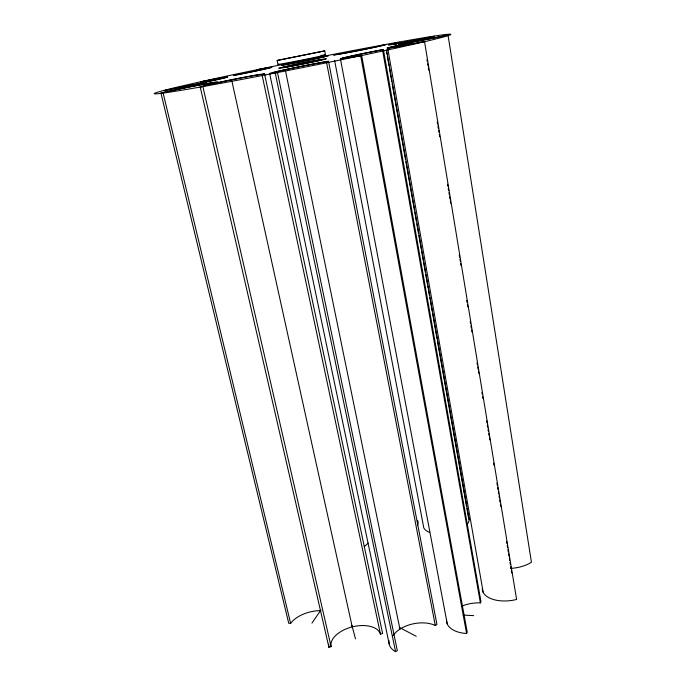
<?xml version="1.0" encoding="UTF-8"?>
<svg xmlns="http://www.w3.org/2000/svg" width="686" height="686" viewBox="0 0 686 686"><rect width="100%" height="100%" fill="white"/><g stroke="black" fill="none" stroke-linecap="round" stroke-linejoin="round"><path stroke-width="1.03" d="M446.543 619.998A27.749 15.598 -8.7 0 0 466.6 633.487L467.209 632.132L361.633 55.36A30.201 0.772 -11.2 0 1 344.664 57.701A30.201 0.772 -11.2 0 1 382.505 49.752L383.38 49.521A32.877 0.84 -11.2 0 0 342.22 58.173A32.877 0.84 -11.2 0 0 360.656 55.617L361.633 55.36M461.635 606.235A25.493 14.329 -8.7 0 1 480.406 602.891L480.963 601.656L383.568 50.575M277.161 60.454L324.718 50.884L277.161 60.454L277.976 64.39M311.941 623.12L320.851 610.12M395.582 651.7L397.314 650.56L277.478 72.416A30.673 0.806 -11.3 0 1 284.87 69.818A30.673 0.806 -11.3 0 1 326.416 61.697L328.508 61.234A33.391 0.875 -11.3 0 0 283.318 70.066A33.391 0.875 -11.3 0 0 275.232 72.905L395.582 651.7A28.1 16.104 -11.3 0 1 389.365 644.831L269.684 73.573M393.087 635.639A25.819 14.792 -11.3 0 1 435.301 625.538L436.939 624.466L328.714 62.289M328.894 647.232L331.089 646.675A25.476 14.303 -14 0 1 352.175 626.901A25.476 14.303 -14 0 1 380.456 634.113L382.634 633.564L264.573 73.916A32.859 0.84 -11.4 0 0 231.456 79.782A32.859 0.84 -11.4 0 0 200.218 86.933L328.894 647.232A27.732 15.572 -14 0 1 328.765 644.137M201.204 84.712L202.421 84.412M406.172 43.235L407.973 42.841M275.232 72.905L277.478 72.416M395.11 44.041L396.817 43.672M200.338 83.563L202.344 83.135M387.71 48.192L390.18 47.686M200.218 86.933L202.85 86.402A30.184 0.772 -11.4 0 1 231.542 79.833A30.184 0.772 -11.4 0 1 261.966 74.44L264.573 73.916M225.325 77.475L227.529 77.029A27.834 0.6 -11.4 0 1 200.303 83.152L200.303 83.1A25.571 0.549 -11.4 0 0 225.325 77.484A25.571 0.549 -11.4 0 0 200.338 81.968L200.338 81.926A27.834 0.6 -11.4 0 1 227.538 77.038M267.437 68.394L269.358 68.034M342.546 58.078L344.938 57.633M160.944 93.073L163.045 92.679A28.872 0.695 -11.5 0 1 201.47 84.661A28.872 0.695 -11.5 0 1 211.674 83.555L213.878 83.143A31.436 0.763 -11.5 0 0 202.739 84.352A31.436 0.763 -11.5 0 0 160.944 93.073L288.729 623.257L290.624 623.368A24.55 13.137 -15.4 0 1 320.842 610.694M448.009 35.046L446.346 35.338A27.208 0.617 -11.1 0 1 408.341 42.781A27.208 0.617 -11.1 0 1 410.339 41.494L408.805 41.752A29.618 0.669 -11.1 0 0 406.618 43.167A29.618 0.669 -11.1 0 0 448.009 35.046L531.444 562.22A25.408 12.88 -7.3 0 1 510.616 568.377M316.726 58.43L317.987 58.216M283.798 69.963L285.273 69.723M424.531 41.554L423.982 41.597A28.906 0.703 -11.1 0 1 390.325 47.677A28.906 0.703 -11.1 0 1 412.312 42.506L411.823 42.541A31.47 0.763 -11.1 0 0 387.882 48.174A31.47 0.763 -11.1 0 0 424.531 41.554L516.601 599.461A26.754 14.329 -7.3 0 1 482.284 588.845M363.143 49.598A24.49 0.506 -11.2 0 0 383.174 45.019L385.266 44.599A26.668 0.557 -11.2 0 1 363.469 49.581A26.668 0.557 -11.2 0 1 333.576 55.026L335.686 54.606A24.49 0.506 -11.2 0 0 363.143 49.598L363.529 49.572M463.153 615.102L473.666 615.634M399.612 627.587L416.256 636.299M351.892 625.366L355.485 638.829M163.045 92.679L290.624 623.368M202.85 86.402L331.089 646.675M231.851 80.862L352.235 626.884M261.966 74.44L380.456 634.113M285.487 70.778L399.929 629.131M324.718 50.884L325.473 54.811M326.416 61.697L435.301 625.538M340.436 58.936L447.281 624.003M334.579 60.282L423.785 527.868A23.187 10.916 -9.6 0 0 429.256 532.267M360.656 55.617L466.6 633.487M387.89 49.246L483.227 592.49M386.501 49.958L469.13 519.662M386.561 51.973L386.938 54.083M387.307 56.192L388.979 65.684M389.348 67.785L391.757 81.497M392.135 83.606L405.486 159.512M405.863 161.622L414.395 210.113M414.764 212.223L416.436 221.707M416.805 223.816L418.477 233.309M418.846 235.418L421.264 249.121M421.633 251.23L423.305 260.714M423.674 262.824L425.346 272.316M425.714 274.426L427.387 283.91M427.755 286.019L428.124 288.129M428.493 290.238L429.427 295.512M429.796 297.613L430.165 299.722M430.534 301.831L432.206 311.324M432.574 313.433L437.033 338.73M437.402 340.839L466.531 506.362M466.9 508.463L468.384 516.901A23.187 10.916 -9.6 0 1 467.295 524.147M382.685 50.807L480.406 602.891M426.949 59.562L427.301 61.671M427.652 63.789L427.995 65.899M428.347 68.008L428.699 70.126M437.248 121.894L437.599 124.003M437.942 126.113L438.294 128.231M438.646 130.34L438.989 132.458M439.34 134.567L439.692 136.677M447.546 184.217L447.889 186.335M448.241 188.444L448.593 190.562M448.936 192.672L449.287 194.781M449.639 196.899L449.99 199.009M450.333 201.127L450.685 203.236M459.234 255.003L459.586 257.113M459.937 259.231L460.28 261.34M460.632 263.45L460.983 265.568M466.737 300.425L467.089 302.543M467.44 304.653L467.783 306.771M470.227 321.554L470.579 323.672M470.93 325.781L471.273 327.899M471.625 330.009L471.977 332.118M477.036 362.757L477.387 364.875M477.73 366.984L478.082 369.094M478.434 371.212L478.777 373.321M481.924 392.341L482.267 394.45M482.618 396.568L482.97 398.677M486.631 420.861L486.983 422.979M487.326 425.088L487.677 427.198M488.029 429.316L488.381 431.425M488.724 433.543L489.075 435.653M489.427 437.762L489.77 439.88M493.611 463.119L493.963 465.237M496.93 483.193L497.273 485.302M497.624 487.42L497.976 489.53M498.328 491.648L498.671 493.757M499.022 495.867L499.374 497.985M499.717 500.094L500.068 502.212M500.42 504.321L500.763 506.431M506.525 541.297L506.877 543.406M507.22 545.524L507.571 547.634M507.923 549.743L508.275 551.861M508.618 553.971L508.969 556.089M509.321 558.198L509.664 560.308M510.015 562.426L510.367 564.535M510.71 566.653L511.061 568.763M511.413 570.872L511.765 572.99M323.946 55A24.336 0.472 -11.3 0 1 304.061 59.622A24.336 0.472 -11.3 0 1 278.327 64.201M320.945 55.489A24.336 0.472 -11.3 0 1 323.097 55.129M368.03 543.038A23.17 10.899 -12.9 0 1 364.232 546.536M417.645 520.511A22.852 10.65 -11.3 0 1 417.525 525.227M389.099 643.811A28.1 16.104 -11.3 0 1 389.013 640.63M234.629 75.211L233.609 75.46A26.643 0.557 -11.4 0 0 269.092 68.094A26.643 0.557 -11.4 0 0 257.765 69.612L256.83 69.835A24.473 0.506 -11.4 0 1 267.206 68.454A24.473 0.506 -11.4 0 1 234.629 75.211M283.249 64.999L281.5 65.376A26.231 0.54 -11.3 0 0 317.687 58.284A26.231 0.54 -11.3 0 0 323.346 56.372L321.691 56.732A24.096 0.497 -11.3 0 1 316.469 58.49A24.096 0.497 -11.3 0 1 283.249 64.999M399.424 42.369L398 42.609A27.972 0.6 -11.2 0 0 395.496 43.981A27.972 0.6 -11.2 0 0 434.547 36.315L432.995 36.581A25.691 0.549 -11.2 0 1 397.151 43.612A25.691 0.549 -11.2 0 1 399.424 42.369M164.803 90.518L163.714 90.698A29.575 0.669 -11.5 0 1 202.662 83.083A29.575 0.669 -11.5 0 1 191.574 86.247L190.391 86.436A27.166 0.617 -11.5 0 0 200.604 83.521A27.166 0.617 -11.5 0 0 164.803 90.518M287.837 66.919A24.31 0.557 -11.3 0 0 326.159 58.902A24.31 0.557 -11.3 0 0 293.685 64.776A24.31 0.557 -11.3 0 0 287.837 66.919M290.127 66.388A20.434 0.472 -11.3 0 0 322.386 59.639A20.434 0.472 -11.3 0 0 295.169 64.561A20.434 0.472 -11.3 0 0 290.127 66.388M201.478 86.822A151.057 3.507 -11.3 0 0 446.946 35.998A151.057 3.507 -11.3 0 0 259.548 69.183A151.057 3.507 -11.3 0 0 201.478 86.822"/></g></svg>
